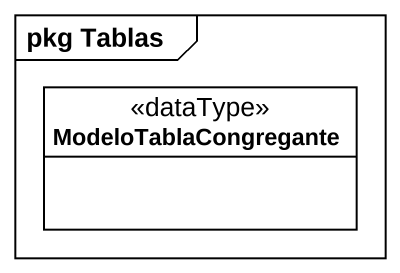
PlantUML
@startuml
mainframe pkg Tablas
hide circle
hide empty members
class ModeloTablaCongregante <<dataType>>
@enduml
